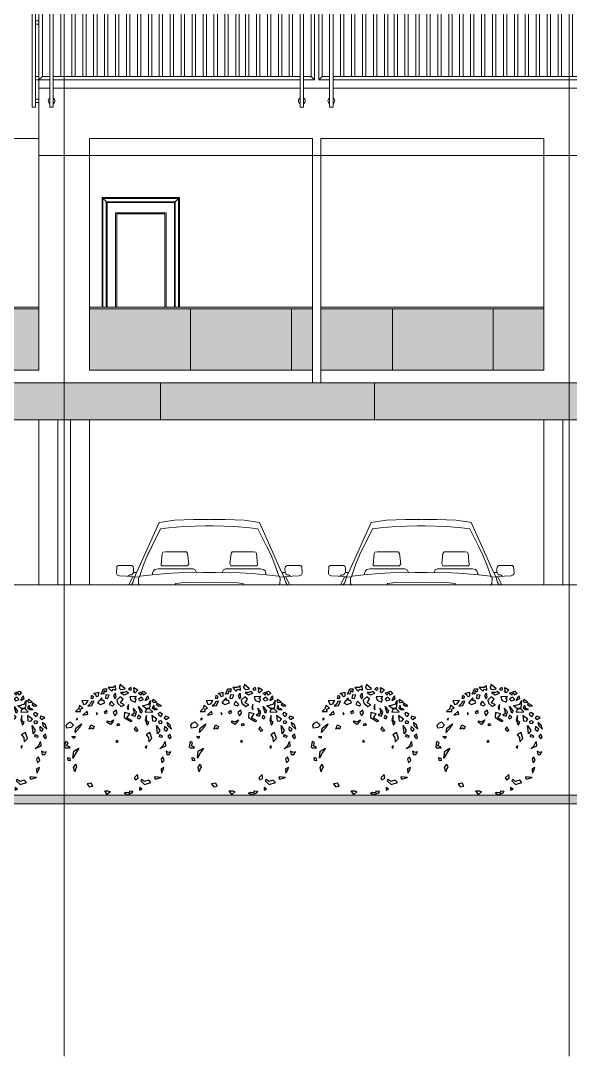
# Model space of a CAD drawing. Header units: millimetres. Extents: x 485872 to 486142, y -52344 to -52207.
# Drawn here: x 485906.24 to 485912.78, y -52342.38 to -52330.08 of the extents above; entities that cross this region are included whole.
import ezdxf

# ---------------------------------------------------------------- set-up
doc = ezdxf.new("R2010")
doc.units = ezdxf.units.MM
doc.header["$LTSCALE"] = 15
doc.linetypes.add('DASHDOTX2', pattern=[50.8, 25.4, -12.7, 0, -12.7])
doc.layers.add('G', color=8, linetype='Continuous')
doc.styles.add('ATTR', font='romans.shx', dxfattribs={"width": 0.8, "height": 0.7})

# ---------------------------------------------------------------- blocks, each defined once
blk = doc.blocks.new('A$C1FC02FEC')
at = {"color": 72}
for points in [[(0.2429, 0.6751), (0.2587, 0.71), (0.2806, 0.7089), (0.2748, 0.6879), (0.2638, 0.6959), (0.2587, 0.6832), (0.2629, 0.676)], [(0.2908, 0.7186), (0.314, 0.6943), (0.3245, 0.7078), (0.3414, 0.6997), (0.3393, 0.7294), (0.3203, 0.7186)], [(0.3695, 0.7393), (0.3625, 0.7132), (0.3772, 0.7051), (0.4025, 0.7105)], [(0.373, 0.6862), (0.3962, 0.67), (0.4257, 0.6808), (0.413, 0.6916), (0.3962, 0.6862)], [(0.4404, 0.7186), (0.4257, 0.7105), (0.4362, 0.6997), (0.4468, 0.7051)], [(0.4594, 0.6889), (0.4636, 0.697), (0.4615, 0.7186), (0.4889, 0.7024), (0.4699, 0.6835)], [(0.4931, 0.6808), (0.5289, 0.6943), (0.5437, 0.6781), (0.5247, 0.6673), (0.5226, 0.6808), (0.51, 0.6754), (0.5079, 0.6673)], [(0.1141, 0.629), (0.1276, 0.6056), (0.1438, 0.6103), (0.1578, 0.632)], [(0.1542, 0.594), (0.182, 0.5989), (0.1952, 0.6274), (0.1787, 0.6261), (0.1706, 0.6104)], [(0.1789, 0.6646), (0.1742, 0.6484), (0.1893, 0.6482), (0.193, 0.6595)], [(0.2134, 0.657), (0.2106, 0.6657), (0.1938, 0.6795), (0.2247, 0.6874), (0.2246, 0.6606)], [(0.2478, 0.6494), (0.2184, 0.6162), (0.2382, 0.6053), (0.2686, 0.6167), (0.2616, 0.6326), (0.2484, 0.6309)], [(0.2754, 0.6694), (0.2716, 0.6464), (0.2867, 0.6462), (0.2973, 0.6684)], [(0.3098, 0.6268), (0.2971, 0.6052), (0.3203, 0.5971), (0.3309, 0.6052)], [(0.3393, 0.6808), (0.3266, 0.6646), (0.3351, 0.643), (0.3435, 0.6538)], [(0.3709, 0.6565), (0.3477, 0.6349), (0.3519, 0.6133), (0.3772, 0.5917), (0.3983, 0.6025), (0.373, 0.616), (0.3899, 0.6403)], [(0.4784, 0.6592), (0.4341, 0.6565), (0.4404, 0.6349), (0.4699, 0.6214), (0.4763, 0.6376), (0.4657, 0.6457)], [(0.5121, 0.6538), (0.4931, 0.6403), (0.5037, 0.6295), (0.5268, 0.6376)], [(0.5184, 0.5971), (0.5605, 0.6079), (0.5732, 0.6322), (0.5669, 0.5808), (0.5416, 0.5781)], [(0.5563, 0.6619), (0.5458, 0.6511), (0.5374, 0.6322), (0.5605, 0.6457)], [(0.5901, 0.6376), (0.5837, 0.6268), (0.5922, 0.6187), (0.6132, 0.6214)], [(0.0731, 0.5588), (0.1067, 0.558), (0.1046, 0.575), (0.1223, 0.5812), (0.0998, 0.6007), (0.094, 0.5796)], [(0.1496, 0.5619), (0.1222, 0.5349), (0.1538, 0.5403)], [(0.2782, 0.5646), (0.2634, 0.5511), (0.2697, 0.5457), (0.2845, 0.5511)], [(0.3435, 0.5673), (0.3245, 0.5511), (0.3351, 0.5295), (0.3498, 0.5484)], [(0.4257, 0.6052), (0.4173, 0.5862), (0.4236, 0.57), (0.4257, 0.5862)], [(0.4573, 0.5808), (0.4636, 0.5457), (0.4468, 0.5349), (0.4699, 0.5268), (0.4784, 0.5565)], [(0.5079, 0.5484), (0.4931, 0.5917), (0.5163, 0.5619)], [(0.5437, 0.5727), (0.5374, 0.5538), (0.5879, 0.5565), (0.5669, 0.5754)], [(0.5943, 0.5998), (0.5837, 0.5835), (0.5985, 0.5727), (0.6196, 0.5727), (0.5985, 0.5808)], [(0.6153, 0.6133), (0.6132, 0.6052), (0.628, 0.5944), (0.6448, 0.5971)], [(0.6406, 0.5241), (0.628, 0.5349), (0.6259, 0.5457), (0.6343, 0.5538), (0.6512, 0.543)], [(0.0232, 0.4809), (0.0379, 0.489), (0.059, 0.4674), (0.0443, 0.4512), (0.0148, 0.4485), (0.0105, 0.4674)], [(0.0864, 0.5133), (0.0759, 0.5052), (0.0843, 0.5025)], [(0.2128, 0.5511), (0.2128, 0.5376), (0.2192, 0.543)], [(0.3203, 0.489), (0.3056, 0.4728), (0.2845, 0.4863), (0.2845, 0.4971), (0.3056, 0.489), (0.3287, 0.5025)], [(0.3983, 0.5511), (0.3962, 0.5187), (0.4404, 0.4917), (0.451, 0.4971), (0.4151, 0.516), (0.4341, 0.543)], [(0.4931, 0.5349), (0.4847, 0.516), (0.4973, 0.5106), (0.5079, 0.5214)], [(0.5458, 0.5322), (0.5374, 0.5025), (0.55, 0.4674), (0.5605, 0.4863), (0.5458, 0.4971)], [(0.5816, 0.5322), (0.5858, 0.4971), (0.6048, 0.4944), (0.6153, 0.5079)], [(0.6512, 0.489), (0.6385, 0.4971), (0.6259, 0.4917), (0.628, 0.4809), (0.6448, 0.4782)], [(0.6722, 0.5268), (0.6638, 0.516), (0.6765, 0.5052), (0.6975, 0.5187)], [(0.6807, 0.4863), (0.687, 0.462), (0.7123, 0.4404), (0.7017, 0.4701)], [(0.0695, 0.4187), (0.0738, 0.4485), (0.1117, 0.4755), (0.1033, 0.4566)], [(0.1644, 0.4404), (0.1749, 0.4701), (0.196, 0.4593), (0.1897, 0.4404), (0.1791, 0.4485)], [(0.3519, 0.4755), (0.3604, 0.4782), (0.3667, 0.4674), (0.3519, 0.462)], [(0.4741, 0.4566), (0.4636, 0.4404), (0.4784, 0.4269), (0.491, 0.4323), (0.4805, 0.4431)], [(0.5437, 0.4025), (0.5584, 0.3863), (0.5605, 0.3566), (0.5816, 0.3782), (0.569, 0.4187)], [(0.6132, 0.4647), (0.6343, 0.4323), (0.6196, 0.4106), (0.6174, 0.4323)], [(0.6659, 0.4593), (0.6638, 0.4377), (0.6786, 0.4269), (0.687, 0.4404)], [(0.0232, 0.3512), (0.0063, 0.3593), (0, 0.3242), (0.0063, 0.3161), (0.0358, 0.3161), (0.0316, 0.3242), (0.0148, 0.3296)], [(0.0485, 0.3917), (0.059, 0.3809), (0.0716, 0.389)], [(0.3519, 0.3647), (0.3414, 0.3593), (0.3477, 0.3539), (0.3561, 0.3566)], [(0.6512, 0.3971), (0.6491, 0.3863), (0.6322, 0.389), (0.6343, 0.4052)], [(0.6701, 0.3593), (0.6722, 0.3269), (0.6343, 0.3107), (0.6575, 0.3323)], [(0.687, 0.3944), (0.6996, 0.3782), (0.7102, 0.3863), (0.7017, 0.4079)], [(0.0548, 0.2485), (0.0611, 0.2945), (0.0948, 0.3134), (0.0759, 0.2864)], [(0.5479, 0.3323), (0.5374, 0.3215), (0.5458, 0.3134)], [(0.6765, 0.2945), (0.6807, 0.2729), (0.6975, 0.2729), (0.7081, 0.2891), (0.6933, 0.2864)], [(0.0337, 0.2485), (0.0358, 0.2296), (0.0232, 0.2323), (0.0211, 0.2512)], [(0.0674, 0.1567), (0.059, 0.1864), (0.0738, 0.208), (0.0801, 0.1891), (0.0738, 0.1783)], [(0.6554, 0.2567), (0.6427, 0.2431), (0.6491, 0.2161), (0.6638, 0.2323)], [(0.6617, 0.1864), (0.6427, 0.1756), (0.6448, 0.1486), (0.6554, 0.1648)], [(0.177, 0.081), (0.1496, 0.0756), (0.1644, 0.0567), (0.1876, 0.0621)], [(0.4868, 0.1378), (0.4636, 0.1162), (0.472, 0.1027), (0.491, 0.1135)], [(0.5121, 0.1054), (0.5079, 0.0973), (0.5332, 0.0729), (0.5753, 0.0865), (0.5605, 0.1), (0.5332, 0.0919)], [(0.5985, 0.1243), (0.6027, 0.1081), (0.6427, 0.1189)], [(0.2845, 0.0054), (0.2676, 0.0297), (0.2908, 0.0297), (0.3056, 0.0243)], [(0.4173, 0), (0.3962, 0.0135), (0.4088, 0.0216), (0.413, 0.0189), (0.4341, 0.0189), (0.4341, 0.0297), (0.4552, 0.027), (0.4468, 0.0135)], [(0.4994, 0.0351), (0.5163, 0.0405), (0.4994, 0.0513)]]:
    blk.add_lwpolyline(points, close=True, dxfattribs=at)
at = {"color": 72, "style": 'ATTR', "width": 0.8, "flags": 9}
blk.add_attdef('ESTCODE', (0.3561, 0.3566), '', height=0.00445, dxfattribs=at)
blk = doc.blocks.new('Carffs')
at = {"linetype": 'ByBlock', "lineweight": 9}
for p, q in [((296594, -79319), (296905, -78627)), ((296905, -78627), (296931, -78621)), ((296931, -78621), (297118, -78595)), ((297118, -78595), (297384, -78588)), ((297384, -78588), (297541, -78585)), ((297541, -78585), (297599, -78585)), ((297666, -78585), (297607, -78585)), ((297823, -78588), (297666, -78585)), ((298089, -78595), (297823, -78588)), ((298276, -78621), (298089, -78595)), ((298302, -78627), (298276, -78621)), ((298613, -79319), (298302, -78627)), ((296738, -79092), (296925, -78714)), ((296925, -78714), (297036, -78700)), ((297036, -78700), (297249, -78682)), ((297249, -78682), (297553, -78672)), ((297553, -78672), (297602, -78672)), ((297654, -78672), (297604, -78672)), ((297958, -78682), (297654, -78672)), ((298171, -78700), (297958, -78682)), ((298282, -78714), (298171, -78700)), ((298402, -78956), (298282, -78714)), ((296742, -79082), (296805, -78956)), ((298465, -79082), (298402, -78956)), ((296688, -79217), (296742, -79082)), ((296933, -79216), (296947, -79062)), ((296947, -79062), (296956, -79043)), ((296956, -79043), (296989, -79035)), ((296989, -79035), (297249, -79035)), ((297249, -79035), (297284, -79038)), ((297284, -79038), (297299, -79060)), ((297299, -79060), (297318, -79206)), ((297907, -79060), (297889, -79206)), ((297923, -79038), (297907, -79060)), ((297957, -79035), (297923, -79038)), ((298218, -79035), (297957, -79035)), ((298251, -79043), (298218, -79035)), ((298260, -79062), (298251, -79043)), ((298274, -79216), (298260, -79062)), ((298519, -79217), (298465, -79082)), ((296309, -79337), (296313, -79241)), ((296313, -79241), (296332, -79228)), ((296332, -79228), (296519, -79227)), ((296519, -79227), (296541, -79239)), ((296541, -79239), (296548, -79269)), ((296634, -79372), (296688, -79217)), ((296944, -79230), (296933, -79216)), ((297300, -79230), (296944, -79230)), ((297318, -79206), (297300, -79230)), ((297889, -79206), (297906, -79230)), ((297906, -79230), (298263, -79230)), ((298263, -79230), (298274, -79216)), ((298573, -79372), (298519, -79217)), ((298666, -79239), (298659, -79269)), ((298688, -79227), (298666, -79239)), ((298875, -79228), (298688, -79227)), ((298893, -79241), (298875, -79228)), ((298898, -79337), (298893, -79241)), ((296319, -79359), (296309, -79337)), ((296349, -79370), (296319, -79359)), ((296447, -79377), (296349, -79370)), ((296535, -79383), (296447, -79377)), ((296469, -79376), (296497, -79355)), ((296479, -79499), (296535, -79383)), ((296497, -79355), (296525, -79355)), ((296525, -79355), (296545, -79326)), ((296563, -79386), (296537, -79384)), ((296560, -79393), (296538, -79463)), ((296548, -79269), (296547, -79324)), ((296547, -79324), (296588, -79324)), ((296588, -79324), (296563, -79386)), ((296566, -79387), (296618, -79388)), ((296616, -79414), (296620, -79392)), ((296620, -79392), (296635, -79375)), ((296635, -79375), (296681, -79372)), ((296681, -79372), (296805, -79359)), ((296805, -79359), (296914, -79350)), ((296825, -79303), (296813, -79336)), ((296813, -79336), (296813, -79353)), ((296846, -79283), (296825, -79303)), ((296889, -79274), (296846, -79283)), ((297377, -79274), (296889, -79274)), ((296914, -79350), (297006, -79341)), ((297006, -79341), (297175, -79331)), ((297175, -79331), (297514, -79323)), ((297407, -79288), (297377, -79274)), ((297424, -79323), (297407, -79288)), ((297514, -79323), (297601, -79323)), ((297692, -79323), (297605, -79323)), ((298032, -79331), (297692, -79323)), ((297782, -79323), (297800, -79288)), ((297800, -79288), (297829, -79274)), ((297829, -79274), (298318, -79274)), ((298200, -79341), (298032, -79331)), ((298293, -79350), (298200, -79341)), ((298402, -79359), (298293, -79350)), ((298318, -79274), (298361, -79283)), ((298361, -79283), (298381, -79303)), ((298381, -79303), (298394, -79336)), ((298394, -79336), (298394, -79353)), ((298526, -79372), (298402, -79359)), ((298572, -79375), (298526, -79372)), ((298587, -79392), (298572, -79375)), ((298591, -79414), (298587, -79392)), ((298641, -79387), (298589, -79388)), ((298660, -79324), (298618, -79324)), ((298618, -79324), (298644, -79386)), ((298644, -79386), (298669, -79384)), ((298647, -79393), (298669, -79463)), ((298659, -79269), (298660, -79324)), ((298682, -79355), (298662, -79326)), ((298671, -79383), (298760, -79377)), ((298728, -79499), (298671, -79383)), ((298710, -79355), (298682, -79355)), ((298738, -79376), (298710, -79355)), ((298760, -79377), (298858, -79370)), ((298858, -79370), (298888, -79359)), ((298888, -79359), (298898, -79337)), ((296538, -79463), (296512, -79499)), ((296618, -79479), (296616, -79414)), ((296630, -79502), (296618, -79479)), ((297251, -79463), (297130, -79479)), ((297604, -79460), (297251, -79463)), ((297603, -79460), (297956, -79463)), ((297956, -79463), (298076, -79479)), ((298576, -79502), (298589, -79479)), ((298589, -79479), (298591, -79414)), ((298669, -79463), (298695, -79499))]:
    blk.add_line(p, q, dxfattribs=at)
at = {"linetype": 'Continuous', "lineweight": 13}
for points in [[(297131, -79479), (297127, -79499)], [(298076, -79479), (298080, -79499)]]:
    blk.add_lwpolyline(points, dxfattribs=at)
blk = doc.blocks.new('handrail')
at = {"linetype": 'Continuous', "lineweight": 13}
for points in [[(280815, -69240), (280855, -69240)], [(280895, -69140), (284170, -69140)], [(280895, -69140), (280895, -70140)], [(280895, -69140), (280935, -69180)], [(280935, -69180), (284130, -69180)], [(280935, -69180), (280935, -70000)], [(281025, -69180), (281025, -70140)], [(281025, -70365), (281025, -69240)], [(281025, -69240), (281065, -69240)], [(281065, -69180), (281065, -70140)], [(281065, -70365), (281065, -69240)], [(281155, -69180), (281155, -70000)], [(281195, -69180), (281195, -70000)], [(281285, -69180), (281285, -70000)], [(281325, -69180), (281325, -70000)], [(281415, -69180), (281415, -70000)], [(281455, -69180), (281455, -70000)], [(281545, -69180), (281545, -70000)], [(281585, -69180), (281585, -70000)], [(281675, -69180), (281675, -70000)], [(281715, -69180), (281715, -70000)], [(281805, -69180), (281805, -70000)], [(281845, -69180), (281845, -70000)], [(281935, -69180), (281935, -70000)], [(281975, -69180), (281975, -70000)], [(282065, -69180), (282065, -70000)], [(282105, -69180), (282105, -70000)], [(282195, -69180), (282195, -70000)], [(282235, -69180), (282235, -70000)], [(282325, -69180), (282325, -70000)], [(282365, -69180), (282365, -70000)], [(282455, -69180), (282455, -70000)], [(282495, -69180), (282495, -70000)], [(282585, -69180), (282585, -70000)], [(282625, -69180), (282625, -70000)], [(282715, -69180), (282715, -70000)], [(282755, -69180), (282755, -70000)], [(282845, -69180), (282845, -70000)], [(282885, -69180), (282885, -70000)], [(282975, -69180), (282975, -70000)], [(283015, -69180), (283015, -70000)], [(283105, -69180), (283105, -70000)], [(283145, -69180), (283145, -70000)], [(283235, -69180), (283235, -70000)], [(283275, -69180), (283275, -70000)], [(283350, -69180), (283350, -70000)], [(283390, -69180), (283390, -70000)], [(283480, -69180), (283480, -70000)], [(283520, -69180), (283520, -70000)], [(283610, -69180), (283610, -70000)], [(283650, -69180), (283650, -70000)], [(283740, -69180), (283740, -70000)], [(283780, -69180), (283780, -70000)], [(283870, -69180), (283870, -70000)], [(283910, -69180), (283910, -70000)], [(284000, -69180), (284000, -70140)], [(284000, -70365), (284000, -69240)], [(284040, -69240), (284000, -69240)], [(284040, -70040), (284170, -70040), (284170, -69140)], [(284040, -69180), (284040, -70140)], [(284040, -70365), (284040, -69240)], [(284130, -69180), (284170, -69140)], [(284130, -69180), (284130, -70000)], [(287495, -69140), (284220, -69140)], [(284260, -69180), (284220, -69140)], [(284350, -70040), (284220, -70040), (284220, -69140)], [(287455, -69180), (284260, -69180)], [(284260, -69180), (284260, -70000)], [(284350, -69180), (284350, -70140)], [(284350, -70365), (284350, -69240)], [(284350, -69240), (284390, -69240)], [(284390, -69180), (284390, -70140)], [(284390, -70365), (284390, -69240)], [(284480, -69180), (284480, -70000)], [(284520, -69180), (284520, -70000)], [(284610, -69180), (284610, -70000)], [(284650, -69180), (284650, -70000)], [(284740, -69180), (284740, -70000)], [(284780, -69180), (284780, -70000)], [(284870, -69180), (284870, -70000)], [(284910, -69180), (284910, -70000)], [(285000, -69180), (285000, -70000)], [(285040, -69180), (285040, -70000)], [(285115, -69180), (285115, -70000)], [(285155, -69180), (285155, -70000)], [(285245, -69180), (285245, -70000)], [(285285, -69180), (285285, -70000)], [(285375, -69180), (285375, -70000)], [(285415, -69180), (285415, -70000)], [(285505, -69180), (285505, -70000)], [(285545, -69180), (285545, -70000)], [(285635, -69180), (285635, -70000)], [(285675, -69180), (285675, -70000)], [(285765, -69180), (285765, -70000)], [(285805, -69180), (285805, -70000)], [(285895, -69180), (285895, -70000)], [(285935, -69180), (285935, -70000)], [(286025, -69180), (286025, -70000)], [(286065, -69180), (286065, -70000)], [(286155, -69180), (286155, -70000)], [(286195, -69180), (286195, -70000)], [(286285, -69180), (286285, -70000)], [(286325, -69180), (286325, -70000)], [(286415, -69180), (286415, -70000)], [(286455, -69180), (286455, -70000)], [(286545, -69180), (286545, -70000)], [(286585, -69180), (286585, -70000)], [(286675, -69180), (286675, -70000)], [(286715, -69180), (286715, -70000)], [(286805, -69180), (286805, -70000)], [(286845, -69180), (286845, -70000)], [(286935, -69180), (286935, -70000)], [(286975, -69180), (286975, -70000)], [(287065, -69180), (287065, -70000)], [(287105, -69180), (287105, -70000)], [(287195, -69180), (287195, -70000)], [(287235, -69180), (287235, -70000)], [(287325, -69180), (287325, -70140)], [(287325, -70365), (287325, -69240)], [(287365, -69240), (287325, -69240)], [(287365, -69180), (287365, -70140)], [(287365, -70365), (287365, -69240)], [(287495, -69140), (287455, -69180)], [(287455, -69180), (287455, -70000)], [(287495, -69140), (287495, -70140)], [(287575, -69240), (287535, -69240)], [(280855, -69340), (280895, -69340)], [(287535, -69340), (287495, -69340)], [(280855, -69380), (280895, -69380)], [(287535, -69380), (287495, -69380)], [(280895, -70000), (280855, -70000)], [(280895, -70040), (280855, -70040)], [(280895, -70040), (280935, -70000)], [(280895, -70040), (281025, -70040)], [(280935, -70000), (281025, -70000)], [(281065, -70000), (284000, -70000)], [(281065, -70040), (284000, -70040)], [(284040, -70000), (284130, -70000)], [(284170, -70040), (284130, -70000)], [(284220, -70040), (284260, -70000)], [(284350, -70000), (284260, -70000)], [(287325, -70000), (284390, -70000)], [(287325, -70040), (284390, -70040)], [(287455, -70000), (287365, -70000)], [(287495, -70040), (287365, -70040)], [(287495, -70040), (287455, -70000)], [(287495, -70000), (287535, -70000)], [(287495, -70040), (287535, -70040)], [(281025, -70140), (280895, -70140)], [(284000, -70140), (281065, -70140)], [(284350, -70140), (284040, -70140)], [(284390, -70140), (287325, -70140)], [(287365, -70140), (287495, -70140)], [(280895, -70270), (280855, -70270)], [(280895, -70310), (280855, -70310)], [(287495, -70270), (287535, -70270)], [(287495, -70310), (287535, -70310)], [(280815, -70365), (280855, -70365)], [(281025, -70365), (281065, -70365)], [(284040, -70365), (284000, -70365)], [(284350, -70365), (284390, -70365)], [(287365, -70365), (287325, -70365)], [(287575, -70365), (287535, -70365)]]:
    blk.add_lwpolyline(points, dxfattribs=at)
for points in [[(280815, -69240), (280855, -69240), (280855, -70365), (280815, -70365)], [(287575, -69240), (287535, -69240), (287535, -70365), (287575, -70365)]]:
    blk.add_lwpolyline(points, close=True, dxfattribs=at)
for centre, start, end in [((281045, -70290), 120, 240), ((281045, -70290), 300, 60), ((284020, -70290), 120, 240), ((284020, -70290), 300, 60), ((284370, -70290), 120, 240), ((284370, -70290), 300, 60), ((287345, -70290), 120, 240), ((287345, -70290), 300, 60)]:
    blk.add_arc(centre, 40, start, end, dxfattribs=at)

msp = doc.modelspace()

# ---------------------------------------------------------------- hatches: boundary and pattern name
at = {"linetype": 'Continuous', "lineweight": 13}
h = msp.add_hatch(dxfattribs=at)
h.set_pattern_fill('DOTS', color=153, scale=0.08)
h.set_pattern_definition([(0, (485475.87971, -52287.03726), (0.0635, 0.127), [0, -0.127])])
h.paths.add_polyline_path([(485909.712, -52334.227), (485909.712, -52333.497), (485907.062, -52333.497), (485907.062, -52334.227)])
h.paths.add_polyline_path([(485909.812, -52333.497), (485909.812, -52334.227), (485912.462, -52334.227), (485912.462, -52333.497)])
h.paths.add_polyline_path([(485903.812, -52333.497), (485903.812, -52334.227), (485906.462, -52334.227), (485906.462, -52333.497)])
h.paths.add_polyline_path([(485903.712, -52334.227), (485903.712, -52333.497), (485901.062, -52333.497), (485901.062, -52334.227)])
h.paths.add_polyline_path([(485897.312, -52333.497), (485897.312, -52334.227), (485900.462, -52334.227), (485900.462, -52333.497)])
h.paths.add_polyline_path([(485897.212, -52334.227), (485897.212, -52333.497), (485896.617, -52333.497), (485896.617, -52334.227)])
h = msp.add_hatch(dxfattribs=at)
h.set_pattern_fill('ANSI31', color=4, scale=0.8, angle=45)
h.set_pattern_definition([(90, (485600.5666, -52257.2366), (-2.54, 2e-16), [])])
h.paths.add_polyline_path([(485913.062, -52334.377), (485881.462, -52334.377), (485880.262, -52334.817), (485915.562, -52334.817)])
h = msp.add_hatch(dxfattribs=at)
h.set_pattern_fill('GLASS', color=4, scale=0.5, pattern_type=2)
h.set_pattern_definition([(60, (485600.56656, -52257.21164), (-0.374989, 0.2165), [0.14, -0.36]), (60, (485600.62656, -52257.18664), (-0.374989, 0.2165), [0.06, -0.44]), (60, (485600.56656, -52257.18664), (-0.374989, 0.2165), [0.1, -0.4]), (60, (485600.59656, -52257.21164), (-0.374989, 0.2165), [0.125, -0.375]), (60, (485600.56656, -52257.23664), (-0.374989, 0.2165), [0.2, -0.3]), (60, (485600.56656, -52257.16164), (-0.374989, 0.2165), [0.05, -0.45])])
h.paths.add_polyline_path([(485880.262, -52334.817), (485915.562, -52334.817), (485913.062, -52334.377), (485881.462, -52334.377)])
h = msp.add_hatch(color=256, dxfattribs=at)
h.dxf.hatch_style = 1
h.paths.add_polyline_path([(485872.289, -52339.277), (485922.234, -52339.277), (485922.234, -52339.377), (485872.289, -52339.377)])

# ---------------------------------------------------------------- linework, layer by layer
at = {"color": 6, "linetype": 'DASHDOTX2', "lineweight": 13}
for p, q in [((485906.762, -52306.377), (485906.762, -52331.177)), ((485912.762, -52306.377), (485912.762, -52331.177)), ((485906.762, -52330.877), (485906.762, -52342.377)), ((485912.762, -52330.877), (485912.762, -52342.377))]:
    msp.add_line(p, q, dxfattribs=at)
at = {"linetype": 'Continuous', "lineweight": 13}
for p, q in [((485903.812, -52331.477), (485906.462, -52331.477)), ((485906.462, -52334.227), (485906.462, -52331.477)), ((485907.062, -52334.227), (485907.062, -52331.477)), ((485907.062, -52331.477), (485909.712, -52331.477)), ((485909.812, -52331.477), (485912.462, -52331.477)), ((485912.462, -52334.227), (485912.462, -52331.477)), ((485906.462, -52336.777), (485906.462, -52334.817)), ((485907.062, -52336.777), (485907.062, -52334.817)), ((485912.462, -52336.777), (485912.462, -52334.817)), ((485900.462, -52336.777), (485913.062, -52336.777))]:
    msp.add_line(p, q, dxfattribs=at)
at = {"linetype": 'Continuous', "lineweight": 0}
msp.add_line((485907.212, -52332.177), (485907.212, -52333.477), dxfattribs=at)
at = {"linetype": 'Continuous', "lineweight": 13}
for points in [[(485906.462, -52330.877), (485906.462, -52331.677), (485913.062, -52331.677), (485913.062, -52330.877)], [(485909.712, -52334.377), (485909.712, -52331.477)], [(485909.812, -52334.377), (485909.812, -52331.477)], [(485906.462, -52333.477), (485903.812, -52333.477)], [(485909.712, -52333.477), (485907.062, -52333.477)], [(485912.462, -52333.477), (485909.812, -52333.477)], [(485906.462, -52333.497), (485903.812, -52333.497)], [(485909.712, -52333.497), (485907.062, -52333.497)], [(485912.462, -52333.497), (485909.812, -52333.497)], [(485906.462, -52334.227), (485903.812, -52334.227)], [(485909.712, -52334.227), (485907.062, -52334.227)], [(485912.462, -52334.227), (485909.812, -52334.227)], [(485906.687, -52336.777), (485906.687, -52334.817)], [(485906.837, -52336.777), (485906.837, -52334.817)], [(485912.687, -52336.777), (485912.687, -52334.817)]]:
    msp.add_lwpolyline(points, dxfattribs=at)
at = {"linetype": 'Continuous', "lineweight": 0}
msp.add_lwpolyline([(485907.212, -52332.177), (485908.132, -52332.177)], dxfattribs=at)
at = {"color": 4, "linetype": 'Continuous', "lineweight": 13}
for points in [[(485903.812, -52333.497), (485906.462, -52333.497), (485906.462, -52334.227), (485903.812, -52334.227)], [(485909.712, -52334.227), (485907.062, -52334.227), (485907.062, -52333.497), (485909.712, -52333.497)]]:
    msp.add_lwpolyline(points, dxfattribs=at)
at = {"color": 153, "linetype": 'Continuous', "lineweight": 13}
for points in [[(485908.262, -52333.497), (485908.262, -52334.227)], [(485909.462, -52333.497), (485909.462, -52334.227)], [(485909.812, -52333.497), (485912.462, -52333.497), (485912.462, -52334.227), (485909.812, -52334.227)], [(485910.662, -52333.497), (485910.662, -52334.227)], [(485911.862, -52333.497), (485911.862, -52334.227)]]:
    msp.add_lwpolyline(points, dxfattribs=at)
at = {"color": 4, "linetype": 'Continuous', "lineweight": 13}
msp.add_lwpolyline([(485880.262, -52334.817), (485915.562, -52334.817), (485913.062, -52334.377), (485881.462, -52334.377)], close=True, dxfattribs=at)
at = {"linetype": 'Continuous', "lineweight": 13}
msp.add_lwpolyline([(485872.289, -52339.277), (485922.234, -52339.277), (485922.234, -52339.377), (485872.289, -52339.377)], close=True, dxfattribs=at)
at = {"layer": 'G', "lineweight": 0}
for p, q in [((485907.272, -52332.237), (485907.212, -52332.177)), ((485908.072, -52332.237), (485908.132, -52332.177))]:
    msp.add_line(p, q, dxfattribs=at)
for points in [[(485908.132, -52333.477), (485908.132, -52332.177), (485907.212, -52332.177), (485907.212, -52333.477)], [(485908.122, -52333.477), (485908.122, -52332.187), (485907.222, -52332.187), (485907.222, -52333.477)], [(485908.082, -52333.477), (485908.082, -52332.227), (485907.262, -52332.227), (485907.262, -52333.477)], [(485908.072, -52333.477), (485908.072, -52332.237), (485907.272, -52332.237), (485907.272, -52333.477)], [(485907.372, -52333.477), (485907.372, -52332.357), (485907.972, -52332.357), (485907.972, -52332.477)], [(485907.387, -52333.477), (485907.387, -52332.372), (485907.957, -52332.372), (485907.957, -52332.471)], [(485907.957, -52332.372), (485907.957, -52333.477)], [(485907.972, -52332.357), (485907.972, -52333.477)]]:
    msp.add_lwpolyline(points, dxfattribs=at)

# ---------------------------------------------------------------- block references
at = {"linetype": 'Continuous', "lineweight": 13}
for name, p, xscale, yscale, zscale in [('handrail', (485625.567, -52260.737), 0.001, 0.001, 0.001), ('Carffs', (485654.892, -52269.036), 0.0008521210105234464, 0.0008521210105234464, 0.0008521210105234464), ('Carffs', (485657.411, -52269.036), 0.0008521210105234464, 0.0008521210105234464, 0.0008521210105234464)]:
    msp.add_blockref(name, p, dxfattribs=dict(at, xscale=xscale, yscale=yscale, zscale=zscale))
at = {"color": 4, "xscale": 1.782512285651406, "yscale": 1.782512285578938, "zscale": 1.782512285575677}
for p in [(485905.287, -52339.277), (485906.767, -52339.277), (485908.247, -52339.277), (485909.697, -52339.277), (485911.177, -52339.277)]:
    msp.add_blockref('A$C1FC02FEC', p, dxfattribs=at)

doc.saveas('drawing.dxf')
